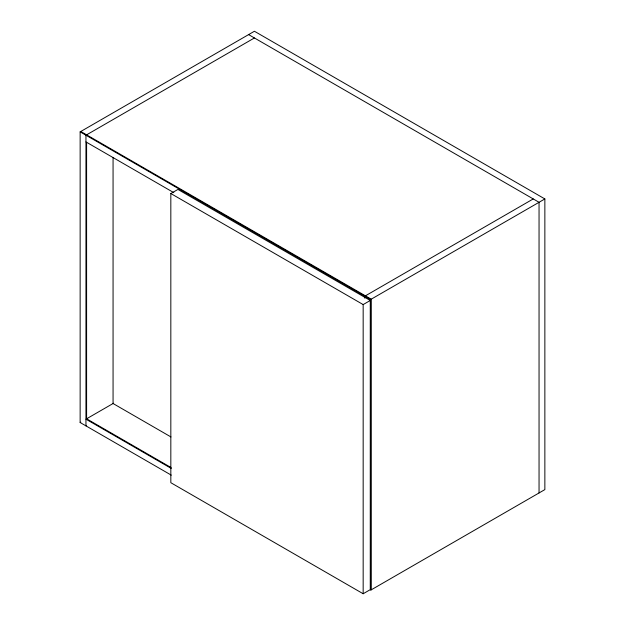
<?xml version="1.0" encoding="UTF-8"?>
<svg xmlns="http://www.w3.org/2000/svg" width="625" height="625" viewBox="0 0 625 625"><rect width="100%" height="100%" fill="white"/><g stroke="black" fill="none" stroke-linecap="round" stroke-linejoin="round"><path stroke-width="0.94" d="M80.141 131.859L254.414 31.25L544.859 198.938L544.859 489.602L370.586 590.211L370.586 299.547L80.141 131.859L80.141 422.523L171.289 475.148M254.414 37.961L85.953 135.219L85.953 425.875L86.602 425.508M170.828 193.531L177.93 189.438L370.266 300.477L370.266 589.648L363.164 593.75L170.828 482.703L170.828 193.531L363.164 304.578L370.266 300.477M80.141 422.523L80.789 422.148M113.586 403.219L85.953 419.172L171.289 468.438M533.234 198.938L364.781 296.195L364.781 298.148M370.586 299.547L544.859 198.938M248.602 34.602L539.047 202.289L539.047 492.953M80.789 131.492L371.234 299.18L371.234 589.836M85.953 141.922L173.828 192.656M170.953 436.945L113.062 403.516L113.062 157.508M86.602 418.797L171.094 467.578M363.164 304.578L363.164 593.75M86.602 142.648L86.602 418.68"/></g></svg>
